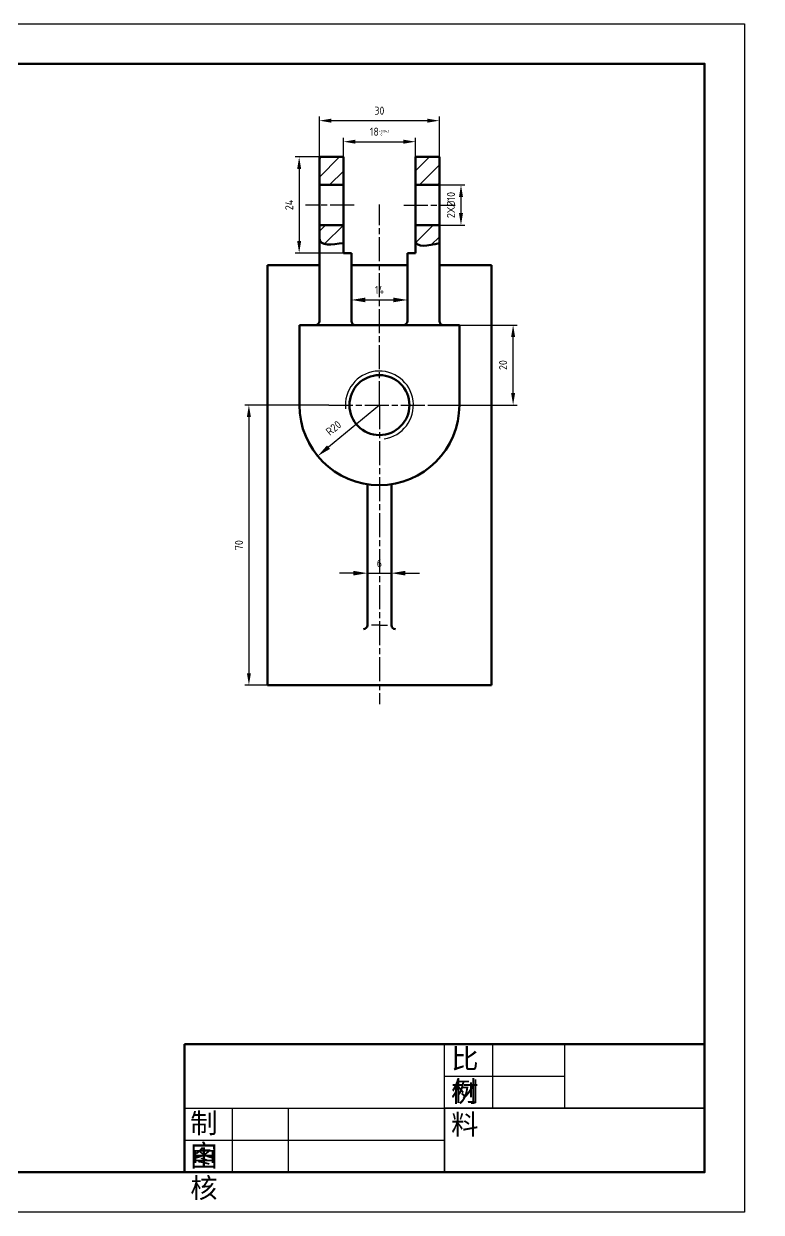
# Model space of a CAD drawing. Header units: millimetres. Extents: x 1288 to 1712, y 2129 to 2426.
# Drawn here: x 1527.8 to 1712.2, y 2129.2 to 2426.2 of the extents above; entities that cross this region are included whole.
import ezdxf

# ---------------------------------------------------------------- set-up
doc = ezdxf.new("R2010")
doc.units = ezdxf.units.MM
doc.linetypes.add('AM_ISO08W050x2', pattern=[9, 6, -0.75, 1.5, -0.75])
for name, color, linetype, lineweight in [('AM_5', 3, 'Continuous', 25), ('点划线', 250, 'AM_ISO08W050x2', 25), ('粗实线', 250, 'Continuous', 50), ('细实线', 250, 'Continuous', 25)]:
    doc.layers.add(name, color=color, linetype=linetype, lineweight=lineweight)
doc.styles.add('ACISOTS', font='isocp.shx', dxfattribs={"bigfont": 'gbcbig.shx'})
doc.styles.get("Standard").update_dxf_attribs({"font": 'arial.ttf'})
doc.dimstyles.new('AM_ISO$0', dxfattribs={"dimtxt": 2, "dimasz": 3, "dimexe": 1, "dimexo": 0, "dimgap": 1.5, "dimtad": 1, "dimtoh": 1, "dimdsep": 46, "dimtxsty": 'ACISOTS', "dimcen": 0, "dimclrd": 7, "dimclre": 7, "dimclrt": 7, "dimadec": 0, "dimazin": 2, "dimtp": 0.1, "dimtm": 0.1, "dimtfac": 0.3, "dimtmove": 0, "dimatfit": 3, "dimfxl": 1, "dimlwd": 25, "dimlwe": -1, "dimarcsym": 1})
doc.dimstyles.new('AM_ISO$4', dxfattribs={"dimtxt": 2, "dimasz": 2, "dimexe": 1, "dimexo": 0, "dimgap": 1.5, "dimtad": 1, "dimtoh": 1, "dimdsep": 46, "dimtxsty": 'ACISOTS', "dimcen": 0, "dimsd1": 1, "dimclrd": 7, "dimclre": 7, "dimclrt": 7, "dimadec": 0, "dimazin": 2, "dimtp": 0.1, "dimtm": 0.1, "dimtfac": 0.3, "dimtofl": 0, "dimtmove": 0, "dimatfit": 2, "dimfxl": 1, "dimlwd": 25, "dimlwe": -1, "dimarcsym": 1})

# ---------------------------------------------------------------- blocks, each defined once
blk = doc.blocks.new('*D5')
at = {"layer": 'AM_5', "color": 7, "linetype": 'ByBlock', "transparency": 16777216}
for p, q in [((1607.74, 2392.9), (1607.74, 2397.72)), ((1625.74, 2392.9), (1625.74, 2397.72))]:
    blk.add_line(p, q, dxfattribs=at)
at = {"layer": 'AM_5', "color": 7, "linetype": 'ByBlock', "lineweight": 25, "transparency": 16777216}
blk.add_line((1610.74, 2396.72), (1622.74, 2396.72), dxfattribs=at)
at = {"layer": 'AM_5', "color": 7, "transparency": 16777216}
for points in [[(1610.74, 2397.22), (1610.74, 2396.22), (1607.74, 2396.72)], [(1622.74, 2397.22), (1622.74, 2396.22), (1625.74, 2396.72)]]:
    blk.add_solid(points, dxfattribs=at)
at = {"layer": 'Defpoints', "color": 0, "transparency": 16777216}
for p in [(1625.74, 2396.72), (1607.74, 2392.9), (1625.74, 2392.9)]:
    blk.add_point(p, dxfattribs=at)
at = {"layer": 'AM_5', "color": 7, "transparency": 16777216, "insert": (1616.74, 2399.22), "char_height": 2, "attachment_point": 5, "style": 'ACISOTS'}
blk.add_mtext('18{\\H0.6;\\S+0.043^  0;}', dxfattribs=at)
blk = doc.blocks.new('*D6')
at = {"layer": 'AM_5', "color": 7, "linetype": 'ByBlock', "transparency": 16777216}
for p, q in [((1601.74, 2392.9), (1601.74, 2402.98)), ((1631.74, 2392.9), (1631.74, 2402.98))]:
    blk.add_line(p, q, dxfattribs=at)
at = {"layer": 'AM_5', "color": 7, "linetype": 'ByBlock', "lineweight": 25, "transparency": 16777216}
blk.add_line((1604.74, 2401.98), (1628.74, 2401.98), dxfattribs=at)
at = {"layer": 'AM_5', "color": 7, "transparency": 16777216}
for points in [[(1604.74, 2402.48), (1604.74, 2401.48), (1601.74, 2401.98)], [(1628.74, 2402.48), (1628.74, 2401.48), (1631.74, 2401.98)]]:
    blk.add_solid(points, dxfattribs=at)
at = {"layer": 'Defpoints', "color": 0, "transparency": 16777216}
for p in [(1631.74, 2401.98), (1601.74, 2392.9), (1631.74, 2392.9)]:
    blk.add_point(p, dxfattribs=at)
at = {"layer": 'AM_5', "color": 7, "transparency": 16777216, "insert": (1616.74, 2404.48), "char_height": 2, "attachment_point": 5, "style": 'ACISOTS'}
blk.add_mtext('30', dxfattribs=at)
blk = doc.blocks.new('*D11')
at = {"layer": 'AM_5', "color": 7, "linetype": 'ByBlock', "transparency": 16777216}
for p, q in [((1604.08, 2330.9), (1583.12, 2330.9)), ((1588.74, 2260.9), (1583.12, 2260.9))]:
    blk.add_line(p, q, dxfattribs=at)
at = {"layer": 'AM_5', "color": 7, "linetype": 'ByBlock', "lineweight": 25, "transparency": 16777216}
blk.add_line((1584.12, 2327.9), (1584.12, 2263.9), dxfattribs=at)
at = {"layer": 'AM_5', "color": 7, "transparency": 16777216}
for points in [[(1583.62, 2327.9), (1584.62, 2327.9), (1584.12, 2330.9)], [(1583.62, 2263.9), (1584.62, 2263.9), (1584.12, 2260.9)]]:
    blk.add_solid(points, dxfattribs=at)
at = {"layer": 'Defpoints', "color": 0, "transparency": 16777216}
for p in [(1604.08, 2330.9), (1584.12, 2260.9), (1588.74, 2260.9)]:
    blk.add_point(p, dxfattribs=at)
at = {"layer": 'AM_5', "color": 7, "transparency": 16777216, "insert": (1581.62, 2295.9), "char_height": 2, "attachment_point": 5, "rotation": 90, "style": 'ACISOTS'}
blk.add_mtext('70', dxfattribs=at)
blk = doc.blocks.new('*D12')
at = {"layer": 'AM_5', "color": 7, "linetype": 'ByBlock', "transparency": 16777216}
for p, q in [((1636.74, 2350.9), (1651.16, 2350.9)), ((1630.02, 2330.9), (1651.16, 2330.9))]:
    blk.add_line(p, q, dxfattribs=at)
at = {"layer": 'AM_5', "color": 7, "linetype": 'ByBlock', "lineweight": 25, "transparency": 16777216}
blk.add_line((1650.16, 2333.9), (1650.16, 2347.9), dxfattribs=at)
at = {"layer": 'AM_5', "color": 7, "transparency": 16777216}
for points in [[(1649.66, 2347.9), (1650.66, 2347.9), (1650.16, 2350.9)], [(1649.66, 2333.9), (1650.66, 2333.9), (1650.16, 2330.9)]]:
    blk.add_solid(points, dxfattribs=at)
at = {"layer": 'Defpoints', "color": 0, "transparency": 16777216}
for p in [(1636.74, 2350.9), (1650.16, 2350.9), (1630.02, 2330.9)]:
    blk.add_point(p, dxfattribs=at)
at = {"layer": 'AM_5', "color": 7, "transparency": 16777216, "insert": (1647.66, 2340.9), "char_height": 2, "attachment_point": 5, "rotation": 90, "style": 'ACISOTS'}
blk.add_mtext('20', dxfattribs=at)
blk = doc.blocks.new('*D13')
at = {"layer": 'AM_5', "color": 7, "linetype": 'ByBlock', "transparency": 16777216}
for p, q in [((1601.74, 2392.9), (1595.69, 2392.9)), ((1607.74, 2368.9), (1595.69, 2368.9))]:
    blk.add_line(p, q, dxfattribs=at)
at = {"layer": 'AM_5', "color": 7, "linetype": 'ByBlock', "lineweight": 25, "transparency": 16777216}
blk.add_line((1596.69, 2389.9), (1596.69, 2371.9), dxfattribs=at)
at = {"layer": 'AM_5', "color": 7, "transparency": 16777216}
for points in [[(1596.19, 2389.9), (1597.19, 2389.9), (1596.69, 2392.9)], [(1596.19, 2371.9), (1597.19, 2371.9), (1596.69, 2368.9)]]:
    blk.add_solid(points, dxfattribs=at)
at = {"layer": 'Defpoints', "color": 0, "transparency": 16777216}
for p in [(1601.74, 2392.9), (1596.69, 2368.9), (1607.74, 2368.9)]:
    blk.add_point(p, dxfattribs=at)
at = {"layer": 'AM_5', "color": 7, "transparency": 16777216, "insert": (1594.19, 2380.9), "char_height": 2, "attachment_point": 5, "rotation": 90, "style": 'ACISOTS'}
blk.add_mtext('24', dxfattribs=at)
blk = doc.blocks.new('*D14')
at = {"layer": 'AM_5', "color": 7, "linetype": 'ByBlock', "transparency": 16777216}
for p, q in [((1631.74, 2385.9), (1638.13, 2385.9)), ((1631.74, 2375.9), (1638.13, 2375.9))]:
    blk.add_line(p, q, dxfattribs=at)
at = {"layer": 'AM_5', "color": 7, "linetype": 'ByBlock', "lineweight": 25, "transparency": 16777216}
blk.add_line((1637.13, 2382.9), (1637.13, 2378.9), dxfattribs=at)
at = {"layer": 'AM_5', "color": 7, "transparency": 16777216}
for points in [[(1636.63, 2382.9), (1637.63, 2382.9), (1637.13, 2385.9)], [(1636.63, 2378.9), (1637.63, 2378.9), (1637.13, 2375.9)]]:
    blk.add_solid(points, dxfattribs=at)
at = {"layer": 'Defpoints', "color": 0, "transparency": 16777216}
for p in [(1631.74, 2385.9), (1631.74, 2375.9), (1637.13, 2375.9)]:
    blk.add_point(p, dxfattribs=at)
at = {"layer": 'AM_5', "color": 7, "transparency": 16777216, "insert": (1634.63, 2380.9), "char_height": 2, "attachment_point": 5, "rotation": 90, "style": 'ACISOTS'}
blk.add_mtext('{\\H2;2X%%C10}', dxfattribs=at)
blk = doc.blocks.new('*D15')
at = {"layer": 'AM_5', "color": 7, "linetype": 'ByBlock', "transparency": 16777216}
for p, q in [((1609.74, 2351.9), (1609.74, 2358.17)), ((1623.74, 2351.9), (1623.74, 2358.17))]:
    blk.add_line(p, q, dxfattribs=at)
at = {"layer": 'AM_5', "color": 7, "linetype": 'ByBlock', "lineweight": 25, "transparency": 16777216}
blk.add_line((1613.24, 2357.17), (1620.24, 2357.17), dxfattribs=at)
at = {"layer": 'AM_5', "color": 7, "transparency": 16777216}
for points in [[(1613.24, 2357.76), (1613.24, 2356.59), (1609.74, 2357.17)], [(1620.24, 2357.76), (1620.24, 2356.59), (1623.74, 2357.17)]]:
    blk.add_solid(points, dxfattribs=at)
at = {"layer": 'Defpoints', "color": 0, "transparency": 16777216}
for p in [(1623.74, 2357.17), (1609.74, 2351.9), (1623.74, 2351.9)]:
    blk.add_point(p, dxfattribs=at)
at = {"layer": 'AM_5', "color": 7, "transparency": 16777216, "insert": (1616.74, 2359.67), "char_height": 2, "attachment_point": 5, "style": 'ACISOTS'}
blk.add_mtext('14', dxfattribs=at)
blk = doc.blocks.new('*D16')
at = {"layer": 'AM_5', "color": 7, "linetype": 'ByBlock', "transparency": 16777216}
for p, q in [((1613.74, 2276.9), (1613.74, 2289.9)), ((1619.74, 2276.9), (1619.74, 2289.9))]:
    blk.add_line(p, q, dxfattribs=at)
at = {"layer": 'AM_5', "color": 7, "linetype": 'ByBlock', "lineweight": 25, "transparency": 16777216}
for p, q in [((1610.24, 2288.9), (1606.74, 2288.9)), ((1613.74, 2288.9), (1619.74, 2288.9)), ((1623.24, 2288.9), (1626.74, 2288.9))]:
    blk.add_line(p, q, dxfattribs=at)
at = {"layer": 'AM_5', "color": 7, "transparency": 16777216}
for points in [[(1610.24, 2289.48), (1610.24, 2288.31), (1613.74, 2288.9)], [(1623.24, 2289.48), (1623.24, 2288.31), (1619.74, 2288.9)]]:
    blk.add_solid(points, dxfattribs=at)
at = {"layer": 'Defpoints', "color": 0, "transparency": 16777216}
for p in [(1619.74, 2288.9), (1613.74, 2276.9), (1619.74, 2276.9)]:
    blk.add_point(p, dxfattribs=at)
at = {"layer": 'AM_5', "color": 7, "transparency": 16777216, "insert": (1616.74, 2291.4), "char_height": 2, "attachment_point": 5, "style": 'ACISOTS'}
blk.add_mtext('6', dxfattribs=at)
blk = doc.blocks.new('*D17')
at = {"layer": 'AM_5', "color": 7, "linetype": 'ByBlock', "lineweight": 25, "transparency": 16777216}
blk.add_line((1616.74, 2330.9), (1604.02, 2320.39), dxfattribs=at)
at = {"layer": 'AM_5', "color": 7, "transparency": 16777216}
blk.add_solid([(1603.64, 2320.84), (1604.39, 2319.94), (1601.32, 2318.16)], dxfattribs=at)
at = {"layer": 'Defpoints', "color": 0, "transparency": 16777216}
for p in [(1616.74, 2330.9), (1601.32, 2318.16)]:
    blk.add_point(p, dxfattribs=at)
at = {"layer": 'AM_5', "color": 7, "transparency": 16777216, "insert": (1605.28, 2325.16), "char_height": 2, "attachment_point": 5, "rotation": 39.562, "style": 'ACISOTS'}
blk.add_mtext('{\\A0;\\H2;R20}', dxfattribs=at)

msp = doc.modelspace()

# ---------------------------------------------------------------- hatches: boundary and pattern name
at = {"layer": '细实线'}
h = msp.add_hatch(dxfattribs=at)
h.set_pattern_fill('ANSI31', color=256)
h.set_pattern_definition([(45, (-420, 420), (-2.245064, 2.245064), [])])
edge = h.paths.add_edge_path()
edge.add_spline(control_points=[(1601.74, 2372.43), (1601.95, 2370.58), (1604.84, 2370.99), (1607.74, 2371.4)], knot_values=[0, 0, 0, 0, 6.087438, 6.087438, 6.087438, 6.087438], degree=3, periodic=0)
edge.add_line((1607.74, 2371.4), (1607.74, 2375.9))
edge.add_line((1607.74, 2375.9), (1601.74, 2375.9))
edge.add_line((1601.74, 2375.9), (1601.74, 2372.43))
h.paths.add_polyline_path([(1631.74, 2385.9), (1631.74, 2392.9), (1625.74, 2392.9), (1625.74, 2385.9)])
edge = h.paths.add_edge_path()
edge.add_line((1625.74, 2375.9), (1625.74, 2371.94))
edge.add_spline(control_points=[(1625.74, 2371.94), (1625.96, 2370.14), (1628.85, 2370.73), (1631.74, 2371.33)], knot_values=[0, 0, 0, 0, 6.031555, 6.031555, 6.031555, 6.031555], degree=3, periodic=0)
edge.add_line((1631.74, 2371.33), (1631.74, 2375.9))
edge.add_line((1631.74, 2375.9), (1625.74, 2375.9))
h.paths.add_polyline_path([(1601.74, 2385.9), (1607.74, 2385.9), (1607.74, 2392.9), (1601.74, 2392.9)])

# ---------------------------------------------------------------- linework, layer by layer
at = {"layer": '点划线'}
for p, q in [((1610.45, 2380.9), (1598.23, 2380.9)), ((1616.74, 2330.9), (1616.74, 2381.01)), ((1622.88, 2380.9), (1635.66, 2380.9)), ((1604.08, 2330.9), (1630.02, 2330.9)), ((1616.74, 2330.9), (1616.74, 2256.2))]:
    msp.add_line(p, q, dxfattribs=at)
at = {"layer": '粗实线'}
for p, q in [((1601.74, 2365.9), (1601.74, 2392.9)), ((1607.74, 2392.9), (1601.74, 2392.9)), ((1607.74, 2368.9), (1607.74, 2392.9)), ((1631.74, 2392.9), (1625.74, 2392.9)), ((1625.74, 2392.9), (1625.74, 2368.9)), ((1631.74, 2365.9), (1631.74, 2392.9)), ((1601.74, 2385.9), (1607.74, 2385.9)), ((1625.74, 2385.9), (1631.74, 2385.9)), ((1607.74, 2375.9), (1601.74, 2375.9)), ((1625.74, 2375.9), (1631.74, 2375.9)), ((1609.74, 2368.9), (1607.74, 2368.9)), ((1609.74, 2365.9), (1609.74, 2368.9)), ((1625.74, 2368.9), (1623.74, 2368.9)), ((1623.74, 2368.9), (1623.74, 2365.9)), ((1588.74, 2260.9), (1588.74, 2365.9)), ((1588.74, 2365.9), (1601.74, 2365.9)), ((1601.74, 2365.9), (1601.74, 2351.9)), ((1623.74, 2365.9), (1609.74, 2365.9)), ((1609.74, 2365.9), (1609.74, 2351.9)), ((1623.74, 2365.9), (1623.74, 2351.9)), ((1644.74, 2365.9), (1631.74, 2365.9)), ((1631.74, 2365.9), (1631.74, 2351.9)), ((1644.74, 2260.9), (1644.74, 2365.9)), ((1600.74, 2350.9), (1596.74, 2350.9)), ((1596.74, 2350.9), (1596.74, 2330.9)), ((1600.74, 2350.9), (1610.74, 2350.9)), ((1610.74, 2350.9), (1622.74, 2350.9)), ((1622.74, 2350.9), (1632.74, 2350.9)), ((1632.74, 2350.9), (1636.74, 2350.9)), ((1636.74, 2350.9), (1636.74, 2330.9)), ((1613.74, 2310.9), (1613.77, 2311.12)), ((1613.74, 2310.9), (1613.74, 2276.9)), ((1619.74, 2310.9), (1619.7, 2311.12)), ((1619.74, 2310.9), (1619.74, 2276.9)), ((1613.74, 2276.9), (1613.74, 2275.9)), ((1613.74, 2275.9), (1613.74, 2275.9)), ((1619.74, 2276.9), (1619.74, 2275.9)), ((1619.74, 2275.9), (1619.74, 2275.9)), ((1612.74, 2274.9), (1612.74, 2274.9)), ((1620.74, 2274.9), (1620.74, 2274.9)), ((1588.74, 2260.9), (1644.74, 2260.9)), ((1568.04, 2139.19), (1568.04, 2171.19)), ((1568.04, 2171.19), (1698.04, 2171.19)), ((1698.04, 2171.19), (1698.04, 2139.19)), ((1698.04, 2139.19), (1568.04, 2139.19))]:
    msp.add_line(p, q, dxfattribs=at)
msp.add_lwpolyline([(1298.04, 2416.19), (1698.04, 2416.19), (1698.04, 2139.19), (1298.04, 2139.19)], close=True, dxfattribs=at)
msp.add_circle((1616.74, 2330.9), 7.5, dxfattribs=at)
for centre, radius, start, end in [((1600.74, 2351.9), 1, 270, 0), ((1610.74, 2351.9), 1, 180, 270), ((1622.74, 2351.9), 1, 270, 0), ((1632.74, 2351.9), 1, 180, 270), ((1616.74, 2330.9), 20, 180, 0), ((1612.74, 2275.9), 1, 270, 0), ((1620.74, 2275.9), 1, 180, 270)]:
    msp.add_arc(centre, radius, start, end, dxfattribs=at)
for points in [[(1607.74, 2371.4), (1601.74, 2372.43), (1601.74, 2373.16)], [(1631.74, 2371.33), (1625.74, 2371.94), (1625.74, 2372.71)]]:
    msp.add_spline(points, degree=3, dxfattribs=at)
at = {"layer": '细实线'}
for p, q in [((1616.74, 2275.9), (1614.74, 2275.9)), ((1616.74, 2275.9), (1618.74, 2275.9)), ((1633.04, 2163.19), (1633.04, 2171.19)), ((1633.04, 2171.19), (1645.04, 2171.19)), ((1645.04, 2171.19), (1663.04, 2171.19)), ((1645.04, 2171.19), (1645.04, 2163.19)), ((1663.04, 2171.19), (1663.04, 2155.19)), ((1633.04, 2139.19), (1633.04, 2163.19)), ((1633.04, 2163.19), (1645.04, 2163.19)), ((1645.04, 2163.19), (1663.04, 2163.19)), ((1645.04, 2163.19), (1645.04, 2155.19)), ((1568.04, 2147.19), (1568.04, 2155.19)), ((1568.04, 2155.19), (1698.04, 2155.19)), ((1580.04, 2147.19), (1580.04, 2155.19)), ((1594.04, 2147.19), (1594.04, 2155.19)), ((1698.04, 2155.19), (1633.04, 2155.19)), ((1633.04, 2155.19), (1633.04, 2139.19)), ((1568.04, 2139.19), (1568.04, 2147.19)), ((1568.04, 2147.19), (1580.04, 2147.19)), ((1580.04, 2139.19), (1580.04, 2147.19)), ((1580.04, 2147.19), (1594.04, 2147.19)), ((1594.04, 2139.19), (1594.04, 2147.19)), ((1594.04, 2147.19), (1633.04, 2147.19)), ((1568.04, 2139.19), (1580.04, 2139.19)), ((1580.04, 2139.19), (1608.04, 2139.19)), ((1608.04, 2139.19), (1633.04, 2139.19))]:
    msp.add_line(p, q, dxfattribs=at)
msp.add_lwpolyline([(1288.04, 2426.19), (1708.04, 2426.19), (1708.04, 2129.19), (1288.04, 2129.19)], close=True, dxfattribs=at)
msp.add_arc((1616.74, 2330.9), 8.5, 277.8234, 186.5007, dxfattribs=at)

# ---------------------------------------------------------------- texts
at = {"layer": '细实线', "char_height": 5, "attachment_point": 1}
for s, insert in [('比 例', (1634.7, 2170.08)), ('材 料', (1634.67, 2161.99)), ('制 图', (1569.46, 2153.96)), ('审 核', (1569.46, 2146.12))]:
    msp.add_mtext_dynamic_manual_height_columns(s, width=8.7914, gutter_width=12.5, heights=[0], dxfattribs=dict(at, insert=insert))

# ---------------------------------------------------------------- dimensions: what is measured, and where the dimension line sits
at = {"layer": 'AM_5'}
dim = msp.add_linear_dim(base=(1631.74, 2401.98), p1=(1601.74, 2392.9), p2=(1631.74, 2392.9), dimstyle='AM_ISO$0', override={"dimdec": 0, "dimtdec": 3}, dxfattribs=at)
dim.commit()
dim.dimension.update_dxf_attribs({"geometry": '*D6', "text_midpoint": (1616.74, 2401.98), "dimtype": 160})
for base, p1, p2, override, picture, middle in [((1625.74, 2396.72), (1607.74, 2392.9), (1625.74, 2392.9), {"dimdec": 0, "dimpost": '', "dimtol": 1, "dimtp": 0.043, "dimtm": 0, "dimtdec": 3}, '*D5', (1616.74, 2399.22)), ((1623.74, 2357.17), (1609.74, 2351.9), (1623.74, 2351.9), {"dimasz": 3.5, "dimdec": 0, "dimpost": '', "dimtdec": 3}, '*D15', (1616.74, 2359.67)), ((1619.74, 2288.9), (1613.74, 2276.9), (1619.74, 2276.9), {"dimasz": 3.5, "dimdec": 0, "dimtdec": 3}, '*D16', (1616.74, 2291.4))]:
    dim = msp.add_linear_dim(base=base, p1=p1, p2=p2, dimstyle='AM_ISO$0', override=override, dxfattribs=at)
    dim.commit()
    dim.dimension.update_dxf_attribs({"geometry": picture, "text_midpoint": middle})
for base, p1, p2, picture, middle in [((1596.69, 2368.9), (1601.74, 2392.9), (1607.74, 2368.9), '*D13', (1594.19, 2380.9)), ((1584.12, 2260.9), (1604.08, 2330.9), (1588.74, 2260.9), '*D11', (1581.62, 2295.9))]:
    dim = msp.add_linear_dim(base=base, p1=p1, p2=p2, angle=90, dimstyle='AM_ISO$0', override={"dimdec": 0, "dimpost": '', "dimtdec": 3}, dxfattribs=at)
    dim.commit()
    dim.dimension.update_dxf_attribs({"geometry": picture, "text_midpoint": middle})
dim = msp.add_linear_dim(base=(1637.13, 2375.9), p1=(1631.74, 2385.9), p2=(1631.74, 2375.9), angle=90, text='{\\H2;2X%%C<>}', dimstyle='AM_ISO$0', override={"dimdec": 0, "dimpost": '', "dimtdec": 3}, dxfattribs=at)
dim.commit()
dim.dimension.update_dxf_attribs({"geometry": '*D14', "text_midpoint": (1634.63, 2380.9)})
dim = msp.add_linear_dim(base=(1650.16, 2350.9), p1=(1630.02, 2330.9), p2=(1636.74, 2350.9), angle=90, dimstyle='AM_ISO$0', override={"dimdec": 0, "dimtdec": 3}, dxfattribs=at)
dim.commit()
dim.dimension.update_dxf_attribs({"geometry": '*D12', "text_midpoint": (1650.16, 2340.9), "dimtype": 160})
dim = msp.add_radius_dim(center=(1616.74, 2330.9), mpoint=(1601.32, 2318.16), text='{\\A0;\\H2;<>}', dimstyle='AM_ISO$4', override={"dimasz": 3.5, "dimdec": 0, "dimtdec": 3, "dimtmove": 2}, dxfattribs=at)
dim.commit()
dim.dimension.update_dxf_attribs({"geometry": '*D17', "text_midpoint": (1605.28, 2325.16), "dimtype": 164})

doc.saveas('drawing.dxf')
